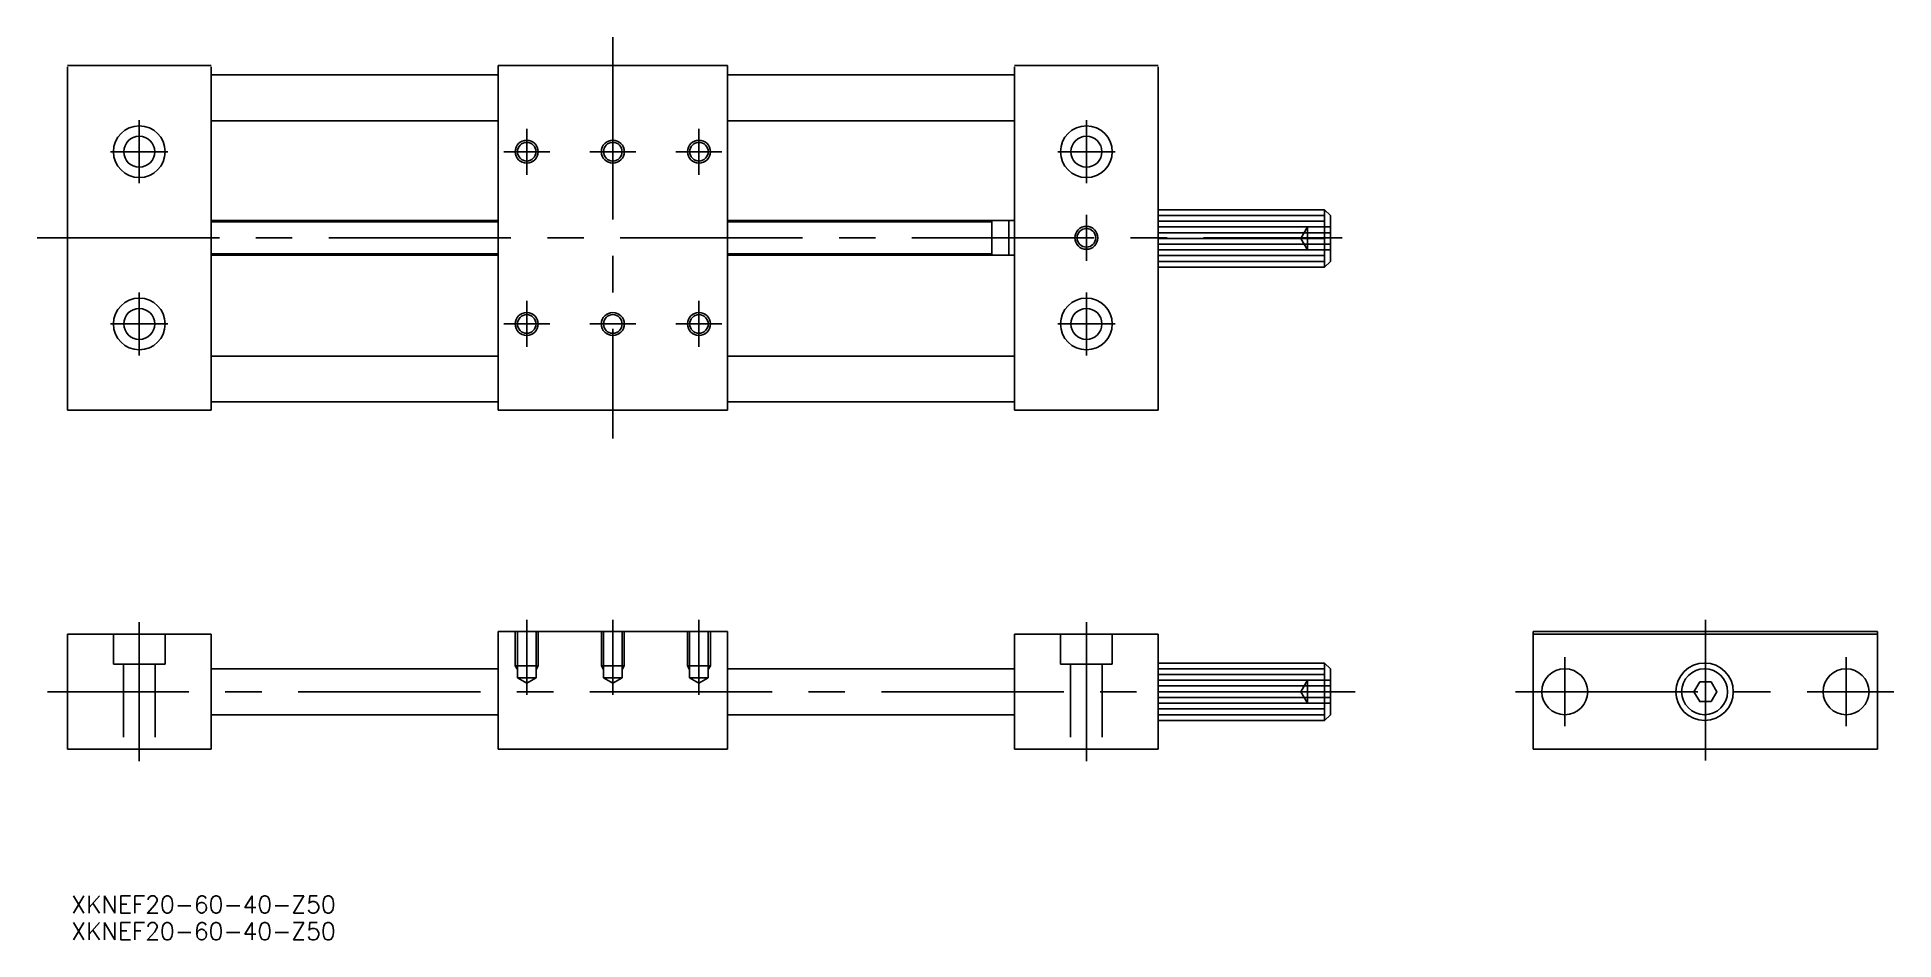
# Model space of a CAD drawing. Extents: x -100 to 223, y -122 to 35.
import ezdxf

# ---------------------------------------------------------------- set-up
doc = ezdxf.new("R2010")
doc.units = 0
doc.linetypes.add('CENTER', pattern=[50.8, 31.75, -6.35, 6.35, -6.35])
doc.linetypes.add('DASHED', pattern=[19.05, 12.7, -6.35])
doc.layers.get('0').update_dxf_attribs({"linetype": 'CONTINUOUS'})
doc.layers.add('CENTER', color=1, linetype='CENTER')
doc.styles.get("Standard").update_dxf_attribs({"font": 'txt.shx', "height": 3, "bigfont": 'bigfont.shx'})

# ---------------------------------------------------------------- blocks, each defined once
blk = doc.blocks.new('*U6')
at = {"color": 7, "linetype": 'CONTINUOUS'}
blk.add_text('XKNEF20-60-40-Z50', height=3, dxfattribs=at).set_placement((-94.32, -122.27))
blk = doc.blocks.new('*U7')
at = {"color": 7, "linetype": 'CONTINUOUS'}
blk.add_text('XKNEF20-60-40-Z50', height=3, dxfattribs=at).set_placement((-94.32, -117.61))

msp = doc.modelspace()

# ---------------------------------------------------------------- linework, layer by layer
at = {"color": 7, "linetype": 'CONTINUOUS'}
for p, q in [((-70, 30), (-95, 30)), ((-95, 29.81), (-95, -30)), ((-70, 29.81), (-70, -30)), ((-20, 30), (20, 30)), ((-20, 30), (-20, -30)), ((20, 30), (20, -30)), ((70, 30), (95, 30)), ((70, 29.81), (70, -30)), ((95, 29.81), (95, -30)), ((-70, 28.39), (-20, 28.39)), ((20, 28.39), (70, 28.39)), ((-70, 20.39), (-20, 20.39)), ((20, 20.39), (70, 20.39)), ((95, 4.9), (124, 4.9)), ((124, 4.9), (125, 3.9)), ((124, 4.9), (124, -5.1)), ((125, 3.9), (125, -4.1)), ((-70, 3), (-20, 3)), ((20, 3), (66, 3)), ((66, 3), (66, -3)), ((66, 3), (70, 3)), ((69, 3), (69, -3)), ((-70, -2.99), (-20, -2.99)), ((20, -3), (66, -3)), ((66, -3), (70, -3)), ((95, -5.1), (124, -5.1)), ((125, -4.1), (124, -5.1)), ((-70, -20.59), (-20, -20.59)), ((20, -20.59), (70, -20.59)), ((-70, -28.59), (-20, -28.59)), ((20, -28.59), (70, -28.59)), ((-70, -30), (-95, -30)), ((-20, -30), (20, -30)), ((70, -30), (95, -30)), ((-70, -69.05), (-95, -69.05)), ((-95, -69.05), (-95, -89.05)), ((-70, -69.05), (-70, -89.05)), ((20, -68.55), (-20, -68.55)), ((-20, -68.55), (-20, -89.05)), ((20, -68.55), (20, -89.05)), ((95, -69.05), (70, -69.05)), ((70, -69.05), (70, -89.05)), ((95, -69.05), (95, -89.05)), ((160.34, -68.55), (220.34, -68.55)), ((160.34, -89.05), (160.34, -68.55)), ((160.34, -69.05), (220.34, -69.05)), ((220.34, -89.05), (220.34, -68.55)), ((95, -74.05), (124, -74.05)), ((124, -74.05), (125, -75.05)), ((124, -74.05), (124, -84.05)), ((-20, -75.05), (-70, -75.05)), ((70, -75.05), (20, -75.05)), ((125, -75.05), (125, -83.05)), ((-20, -83.05), (-70, -83.05)), ((70, -83.05), (20, -83.05)), ((95, -84.05), (124, -84.05)), ((125, -83.05), (124, -84.05)), ((-70, -89.05), (-95, -89.05)), ((20, -89.05), (-20, -89.05)), ((95, -89.05), (70, -89.05)), ((160.34, -89.05), (220.34, -89.05))]:
    msp.add_line(p, q, dxfattribs=at)
at = {"color": 3, "linetype": 'CONTINUOUS'}
for p, q in [((95, 3.9), (124, 3.9)), ((-70, 2.8), (-20, 2.8)), ((20, 2.8), (66, 2.8)), ((95, 2.9), (124, 2.9)), ((95, 1.9), (121, 1.9)), ((95, 0.9), (121, 0.9)), ((-70, -2.79), (-20, -2.79)), ((20, -2.8), (66, -2.8)), ((95, -0.1), (124, -0.1)), ((95, -1.1), (121, -1.1)), ((95, -2.1), (121, -2.1)), ((95, -3.1), (124, -3.1)), ((95, -4.1), (124, -4.1)), ((-17, -68.55), (-17, -74.55)), ((-16.62, -68.55), (-16.62, -76.65)), ((-13.38, -68.55), (-13.38, -76.65)), ((-13, -68.55), (-13, -74.55)), ((-2, -68.55), (-2, -74.55)), ((-1.62, -68.55), (-1.62, -76.65)), ((1.62, -68.55), (1.62, -76.65)), ((2, -68.55), (2, -74.55)), ((13, -68.55), (13, -74.55)), ((13.38, -68.55), (13.38, -76.65)), ((16.62, -68.55), (16.62, -76.65)), ((17, -68.55), (17, -74.55)), ((-17, -74.55), (-13, -74.55)), ((-17, -74.55), (-16.62, -75.2)), ((-16.62, -76.65), (-13.38, -76.65)), ((-16.62, -76.65), (-15, -77.58)), ((-13.38, -76.65), (-15, -77.58)), ((-13, -74.55), (-13.38, -75.2)), ((-2, -74.55), (2, -74.55)), ((-2, -74.55), (-1.62, -75.2)), ((-1.62, -76.65), (1.62, -76.65)), ((-1.62, -76.65), (0, -77.58)), ((1.62, -76.65), (0, -77.58)), ((2, -74.55), (1.62, -75.2)), ((13, -74.55), (17, -74.55)), ((13, -74.55), (13.38, -75.2)), ((13.38, -76.65), (16.62, -76.65)), ((13.38, -76.65), (15, -77.58)), ((16.62, -76.65), (15, -77.58)), ((17, -74.55), (16.62, -75.2)), ((95, -75.05), (124, -75.05)), ((95, -76.05), (124, -76.05)), ((95, -77.05), (121, -77.05)), ((95, -78.05), (121, -78.05)), ((95, -79.05), (121, -79.05)), ((95, -80.05), (121, -80.05)), ((95, -81.05), (121, -81.05)), ((95, -82.05), (124, -82.05)), ((95, -83.05), (124, -83.05))]:
    msp.add_line(p, q, dxfattribs=at)
at = {"color": 3, "linetype": 'DASHED'}
for p, q in [((121, 1.9), (119.85, -0.1)), ((121, -2.1), (121, 1.9)), ((121, 1.9), (125, 1.9)), ((125, 0.9), (121, 0.9)), ((119.85, -0.1), (121, -2.1)), ((125, -1.1), (121, -1.1)), ((121, -2.1), (125, -2.1)), ((-87, -69.05), (-87, -74.25)), ((-78, -69.05), (-78, -74.25)), ((78, -69.05), (78, -74.25)), ((87, -69.05), (87, -74.25)), ((-78, -74.25), (-87, -74.25)), ((-85.25, -74.25), (-85.25, -89.05)), ((-79.75, -74.25), (-79.75, -89.05)), ((78, -74.25), (87, -74.25)), ((79.75, -74.25), (79.75, -89.05)), ((85.25, -74.25), (85.25, -89.05)), ((121, -77.05), (119.85, -79.05)), ((121, -81.05), (121, -77.05)), ((121, -77.05), (125, -77.05)), ((119.85, -79.05), (121, -81.05)), ((125, -78.05), (121, -78.05)), ((125, -80.05), (121, -80.05)), ((121, -81.05), (125, -81.05))]:
    msp.add_line(p, q, dxfattribs=at)
at = {"color": 7, "linetype": 'CONTINUOUS'}
msp.add_lwpolyline([(189.34, -77.32), (188.34, -79.05), (189.34, -80.78), (191.34, -80.78), (192.34, -79.05), (191.34, -77.32)], close=True, dxfattribs=at)
for centre, radius in [((-82.5, 15), 4.5), ((82.5, 15), 4.5), ((-82.5, 15), 2.7), ((-15, 15), 1.62), ((0, 15), 1.62), ((15, 15), 1.62), ((82.5, 15), 2.7), ((82.5, 0), 1.62), ((-82.5, -15), 4.5), ((-82.5, -15), 2.7), ((82.5, -15), 4.5), ((82.5, -15), 2.7), ((-15, -15), 1.62), ((0, -15), 1.62), ((15, -15), 1.62), ((190.2, -79.05), 5), ((165.84, -79.05), 4), ((190.2, -79.05), 4), ((214.84, -79.05), 4)]:
    msp.add_circle(centre, radius, dxfattribs=at)
at = {"color": 3, "linetype": 'CONTINUOUS'}
for centre in [(-15, 15), (0, 15), (15, 15), (82.5, 0), (-15, -15), (0, -15), (15, -15)]:
    msp.add_circle(centre, 2, dxfattribs=at)
at = {"layer": 'CENTER', "color": 1, "linetype": 'CENTER'}
for p, q in [((0, 34.95), (0, -34.95)), ((-82.5, 20.5), (-82.5, 9.5)), ((82.5, 20.5), (82.5, 9.5)), ((-15, 19), (-15, 11)), ((15, 19), (15, 11)), ((-77.5, 15), (-87.5, 15)), ((-19, 15), (-11, 15)), ((-4, 15), (4, 15)), ((11, 15), (19, 15)), ((77.5, 15), (87.5, 15)), ((82.5, 4), (82.5, -4)), ((-100.3, 0), (127.03, 0)), ((-82.5, -9.5), (-82.5, -20.5)), ((82.5, -9.5), (82.5, -20.5)), ((-15, -11), (-15, -19)), ((15, -11), (15, -19)), ((-77.5, -15), (-87.5, -15)), ((-19, -15), (-11, -15)), ((-4, -15), (4, -15)), ((11, -15), (19, -15)), ((77.5, -15), (87.5, -15)), ((-82.5, -66.93), (-82.5, -91.17)), ((-15, -66.55), (-15, -79.58)), ((0, -66.55), (0, -79.58)), ((15, -66.55), (15, -79.58)), ((82.5, -66.93), (82.5, -91.17)), ((190.34, -91.05), (190.34, -66.55)), ((165.84, -85.05), (165.84, -73.05)), ((214.84, -85.05), (214.84, -73.05)), ((129.34, -79.05), (-98.51, -79.05)), ((157.24, -79.05), (223.17, -79.05))]:
    msp.add_line(p, q, dxfattribs=at)

# ---------------------------------------------------------------- block references
at = {"color": 7, "linetype": 'CONTINUOUS'}
for name in ['*U7', '*U6']:
    msp.add_blockref(name, (0, 0), dxfattribs=at)

doc.saveas('drawing.dxf')
